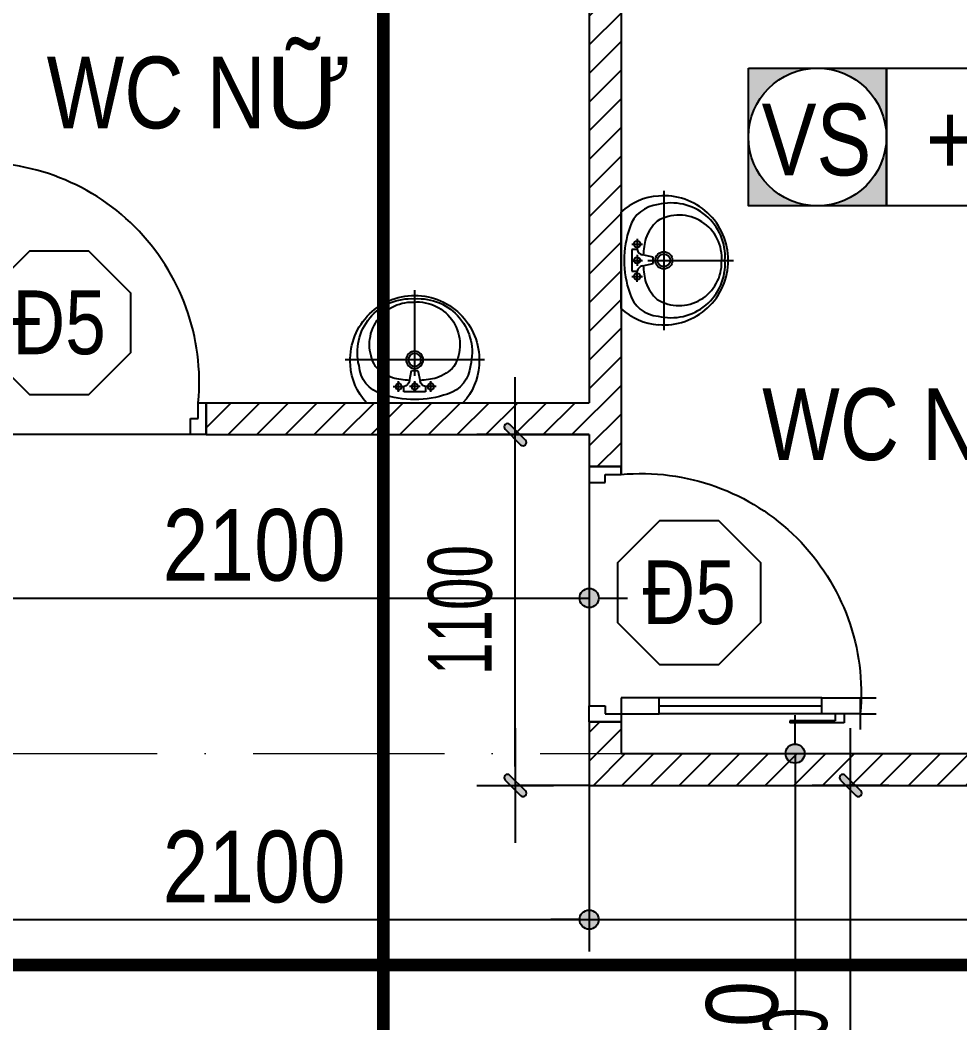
# Model space of a CAD drawing. Header units: millimetres. Extents: x 1201 to 176852, y 279 to 65351.
# Drawn here: x 6345 to 9292, y 17703 to 20847 of the extents above; entities that cross this region are included whole.
import ezdxf
from ezdxf.enums import TextEntityAlignment as Align

# ---------------------------------------------------------------- set-up
doc = ezdxf.new("R2010")
doc.units = ezdxf.units.MM
doc.linetypes.add('ACAD_ISO10W100', pattern=[18, 12, -3, 0, -3])
doc.linetypes.add('DASHED2', pattern=[0.375, 0.25, -0.125])
for name, color, linetype in [('009', 251, 'Continuous'), ('daucat', 220, 'Continuous'), ('DIM', 1, 'Continuous'), ('DOOR', 20, 'Continuous'), ('HACTH', 8, 'Continuous'), ('TAGS', 60, 'Continuous'), ('TEXT', 7, 'Continuous'), ('TUONG', 131, 'Continuous'), ('vat dung', 44, 'Continuous')]:
    doc.layers.add(name, color=color, linetype=linetype)
doc.layers.add('TRUC', color=24, linetype='Continuous', lineweight=0)
doc.styles.add('1', font='', dxfattribs={"height": 250})
doc.styles.add('HEL-CONDENSE', font='')
doc.styles.add('KICHTHUOC', font='', dxfattribs={"width": 0.8})
doc.styles.add('VNI-HELVE-CONDENSEN', font='')
doc.styles.get('1').set_extended_font_data('VNI-Helve-Condense')
doc.styles.get('HEL-CONDENSE').set_extended_font_data('VNI-Helve-Condense')
doc.styles.get('KICHTHUOC').set_extended_font_data('VNI-Helve-Condense')
doc.styles.get('VNI-HELVE-CONDENSEN').set_extended_font_data('VNI-Helve-Condense')
doc.dimstyles.new('1-100', dxfattribs={"dimtxt": 200, "dimasz": 60, "dimexe": 0, "dimexo": 0, "dimgap": 70, "dimtad": 1, "dimtoh": 1, "dimdec": 0, "dimzin": 9, "dimdsep": 46, "dimtxsty": 'KICHTHUOC', "dimblk": 'KTHUOC', "dimcen": 15, "dimdle": 150, "dimclrd": 256, "dimclre": 256, "dimclrt": 7, "dimadec": 0, "dimazin": 0, "dimtfac": 1, "dimtdec": 0, "dimtix": 1, "dimtmove": 2, "dimatfit": 3, "dimfxl": 1, "dimtolj": 1, "dimtzin": 1, "dimarcsym": 0})
doc.dimstyles.new('D100', dxfattribs={"dimtxt": 225, "dimasz": 1.2, "dimexe": 100, "dimexo": 0, "dimgap": 50, "dimtad": 1, "dimdec": 0, "dimzin": 13, "dimdsep": 46, "dimtxsty": 'HEL-CONDENSE', "dimblk": 'D50', "dimcen": 0, "dimclrd": 1, "dimclre": 1, "dimclrt": 7, "dimadec": 0, "dimazin": 0, "dimtfac": 1, "dimtdec": 0, "dimtmove": 0, "dimatfit": 3, "dimldrblk": 'D50', "dimfxl": 1, "dimtolj": 1, "dimtzin": 13, "dimarcsym": 0})

# ---------------------------------------------------------------- blocks, each defined once
blk = doc.blocks.new('D50')
at = {"layer": 'DIM'}
blk.add_hatch(color=256, dxfattribs=at).paths.add_polyline_path([(25, 0, 1), (-25, 0, 1)])
blk.add_line((25, 0), (100, 0), dxfattribs=at)
blk.add_circle((0, 0), 25, dxfattribs=at)
blk = doc.blocks.new('*D104')
at = {"layer": 'DEFPOINTS', "color": 0, "transparency": 16777216}
for p in [(8412, 18547.7), (8412, 16547.7), (8774.7, 16547.7)]:
    blk.add_point(p, dxfattribs=at)
at = {"layer": 'DIM', "color": 1, "lineweight": -2, "transparency": 16777216}
for p, q in [((8412, 18547.7), (8874.7, 18547.7)), ((8774.7, 18546.5), (8774.7, 16548.9)), ((8412, 16547.7), (8874.7, 16547.7))]:
    blk.add_line(p, q, dxfattribs=at)
at = {"layer": 'DIM', "color": 1, "lineweight": -2, "transparency": 16777216, "xscale": 1.199999999999999, "yscale": 1.199999999999999, "zscale": 1.199999999999999}
for p, rotation in [((8774.7, 18547.7), 90), ((8774.7, 16547.7), 270)]:
    blk.add_blockref('D50', p, dxfattribs=dict(at, rotation=rotation))
at = {"layer": 'DIM', "color": 7, "transparency": 16777216, "insert": (8609.8, 17547.7), "char_height": 225, "attachment_point": 5, "rotation": 90, "style": 'HEL-CONDENSE'}
blk.add_mtext('\\A1;2000', dxfattribs=at)
blk = doc.blocks.new('A$C24795F3F')
at = {"layer": 'DOOR'}
for p, q in [((25, 850), (25, 900)), ((75, 850), (75, 900)), ((25, 850), (-25, 850)), ((75, 850), (25, 850)), ((25, 850), (25, 730)), ((75, 730), (75, 850)), ((25, 799.1), (-3.3, 799.1)), ((-3.3, 799.1), (-3.3, 629.5)), ((25, 799.1), (25, 770.9)), ((25, 770.9), (2.4, 770.9)), ((2.4, 770.9), (2.4, 629.5)), ((25, 752.9), (25, 220)), ((25, 730), (75, 730)), ((75, 730), (75, 220)), ((2.4, 629.5), (-3.3, 629.5)), ((25, 220), (75, 220)), ((25, 100), (25, 220)), ((75, 220), (75, 100)), ((25, 100), (0, 100)), ((0, 100), (0, 0)), ((75, 100), (25, 100)), ((25, 50), (25, 100)), ((775, 50), (775, 100)), ((775, 100), (800, 100)), ((800, 100), (800, 0)), ((50, 50), (25, 50)), ((50, 0), (50, 50)), ((750, 0), (750, 50)), ((750, 50), (775, 50)), ((0, 0), (50, 0)), ((800, 0), (750, 0))]:
    blk.add_line(p, q, dxfattribs=at)
at = {"layer": 'DOOR', "color": 8}
blk.add_line((50, 220), (50, 730), dxfattribs=at)
blk.add_arc((88.6, 163.6), 689.3, 354.7053, 95.2947, dxfattribs=at)
blk = doc.blocks.new('A$C20DD2EF5')
at = {"layer": 'vat dung'}
for p, q in [((211.6, 265.4), (-166.4, 265.4)), ((-61.4, 202.4), (-19.4, 202.4)), ((-40.4, 223.4), (-40.4, 181.4)), ((-19.4, 202.4), (-19.4, 223.4)), ((-19.4, 223.4), (64.6, 223.4)), ((1.6, 202.4), (43.6, 202.4)), ((22.6, 223.4), (22.6, 181.4)), ((64.6, 223.4), (64.6, 202.4)), ((106.5, 202.4), (64.6, 202.4)), ((85.6, 223.4), (85.6, 181.4)), ((10, 139.4), (1.6, 181.4)), ((22.6, 160.4), (22.6, -175.6)), ((43.6, 181.4), (35.2, 139.4)), ((35.2, 139.4), (10, 139.4)), ((-250.4, 97.4), (295.6, 97.4))]:
    blk.add_line(p, q, dxfattribs=at)
at = {"layer": 'vat dung', "extrusion": (0, 0, -1)}
for centre, major_axis, start_param, end_param in [((7.9, 103.7), (0.1, 237.8), -1.50917, -0.823122), ((22.6, -144.1), (0, 396.9), -0.329879, 0.329746), ((37.3, 103.7), (-0.1, 237.8), 0.823103, 1.509151), ((-67.7, 108.7), (0, 128.6), -1.484237, -0.303174), ((-40.4, 202.4), (8.91, 8.91), 0.785398, 7.068583), ((-26, 174.9), (20, 20), -0.552303, 0.552303), ((22.6, 202.4), (-8.91, 8.91), 2.356194490192184, 8.639379797371769), ((74.1, 171.8), (-22.7, 22.7), 5.801665, 6.764705), ((85.6, 202.4), (8.91, 8.91), 0.785398, 7.068583), ((118.6, 113.4), (0.2, 122.4), 0.266585, 1.518076), ((0, 0), (127.4, 127.4), 4.682819, 5.134941), ((22.6, -182.7), (-255.7, 255.7), 0.543834, 0.728979), ((22.6, -182.7), (255.7, 255.7), -0.728979, -0.543834), ((45.1, 0), (127.4, 127.4), -0.422552, 0.02957), ((21.2, 97), (0, 251.5), 3.136126, 4.797769), ((8.4, 68.2), (0, 210.6), 3.074642, 4.960285), ((13, 38.2), (0, 167.6), 3.055003, 5.246977), ((22.6, 97.4), (23.8, 23.8), 0.785398, 7.068583), ((22.6, 97.4), (-17.8, 17.8), 2.356194490192299, 8.639379797371884), ((36.7, 68.2), (0, 210.6), 1.323748, 3.208662), ((23.9, 97), (0, 251.5), 1.485485, 3.147128), ((32.7, 38.2), (0, 167), 1.033776, 3.172765)]:
    blk.add_ellipse(centre, major_axis=major_axis, ratio=1, start_param=start_param, end_param=end_param, dxfattribs=at)
blk = doc.blocks.new('A$C4EB403F5')
at = {"layer": 'TAGS', "linetype": 'Continuous', "ltscale": 20}
h = blk.add_hatch(color=256, dxfattribs=at)
h.paths.add_polyline_path([(480, 480), (240, 480, -0.414214), (480, 240)])
h.paths.add_polyline_path([(480, 240, -0.414214), (240, 0), (480, 0)])
h.paths.add_polyline_path([(0, 240), (0, 0), (240, 0, -0.414214)])
h.paths.add_polyline_path([(240, 480), (0, 480), (0, 240, -0.414214)])
at = {"layer": 'TAGS'}
for points in [[(0, 480), (480, 480), (480, 0), (0, 0)], [(480, 480), (1600, 480), (1600, 0), (480, 0)]]:
    blk.add_lwpolyline(points, close=True, dxfattribs=at)
at = {"layer": 'TAGS', "linetype": 'Continuous', "ltscale": 20}
blk.add_circle((240, 240), 240, dxfattribs=at)
at = {"layer": 'TAGS', "style": 'VNI-HELVE-CONDENSEN'}
blk.add_attdef('SN', text='', height=250, dxfattribs=at).set_placement((236.6, 231.5), align=Align.MIDDLE)
blk.add_attdef('±0.000', text='', height=250, dxfattribs=at).set_placement((1060, 233.5), align=Align.MIDDLE_CENTER)
blk = doc.blocks.new('KH-CUADI')
at = {"layer": 'TAGS'}
blk.add_lwpolyline([(-124.3, 300), (-300, 124.3), (-300, -124.3), (-124.3, -300), (124.3, -300), (300, -124.3), (300, 124.3), (124.3, 300)], close=True, dxfattribs=at)
at = {"layer": 'TAGS', "style": 'VNI-HELVE-CONDENSEN'}
blk.add_attdef('D', text='', height=300, dxfattribs=at).set_placement((0, 0), align=Align.MIDDLE)
blk = doc.blocks.new('*D529')
at = {"layer": 'DEFPOINTS', "color": 0, "linetype": 'Continuous', "transparency": 16777216}
for p in [(6029.1, 18447.7), (8129.1, 18447.7), (8129.1, 18027.2)]:
    blk.add_point(p, dxfattribs=at)
at = {"layer": 'DIM', "color": 1, "linetype": 'Continuous', "lineweight": -2, "transparency": 16777216}
for p, q in [((6029.1, 18447.7), (6029.1, 17927.2)), ((8129.1, 18447.7), (8129.1, 17927.2)), ((6030.3, 18027.2), (8127.9, 18027.2))]:
    blk.add_line(p, q, dxfattribs=at)
at = {"layer": 'DIM', "color": 1, "linetype": 'Continuous', "lineweight": -2, "transparency": 16777216, "xscale": 1.199999999999999, "yscale": 1.199999999999999, "zscale": 1.199999999999999, "rotation": 180}
blk.add_blockref('D50', (6029.1, 18027.2), dxfattribs=at)
at = {"layer": 'DIM', "color": 1, "linetype": 'Continuous', "lineweight": -2, "transparency": 16777216, "xscale": 1.199999999999999, "yscale": 1.199999999999999, "zscale": 1.199999999999999}
blk.add_blockref('D50', (8129.1, 18027.2), dxfattribs=at)
at = {"layer": 'DIM', "color": 7, "linetype": 'Continuous', "transparency": 16777216, "insert": (7079.1, 18192.1), "char_height": 225, "attachment_point": 5, "style": 'HEL-CONDENSE'}
blk.add_mtext('\\A1;2100', dxfattribs=at)
blk = doc.blocks.new('*D530')
at = {"layer": 'DEFPOINTS', "color": 0, "linetype": 'Continuous', "transparency": 16777216}
for p in [(8129.1, 18447.7), (11929.1, 18447.7), (11929.1, 18027.2)]:
    blk.add_point(p, dxfattribs=at)
at = {"layer": 'DIM', "color": 1, "linetype": 'Continuous', "lineweight": -2, "transparency": 16777216}
for p, q in [((8129.1, 18447.7), (8129.1, 17927.2)), ((11929.1, 18447.7), (11929.1, 17927.2)), ((8130.3, 18027.2), (11927.9, 18027.2))]:
    blk.add_line(p, q, dxfattribs=at)
at = {"layer": 'DIM', "color": 1, "linetype": 'Continuous', "lineweight": -2, "transparency": 16777216, "xscale": 1.199999999999999, "yscale": 1.199999999999999, "zscale": 1.199999999999999, "rotation": 180}
blk.add_blockref('D50', (8129.1, 18027.2), dxfattribs=at)
at = {"layer": 'DIM', "color": 1, "linetype": 'Continuous', "lineweight": -2, "transparency": 16777216, "xscale": 1.199999999999999, "yscale": 1.199999999999999, "zscale": 1.199999999999999}
blk.add_blockref('D50', (11929.1, 18027.2), dxfattribs=at)
at = {"layer": 'DIM', "color": 7, "linetype": 'Continuous', "transparency": 16777216, "insert": (10029.1, 18192.1), "char_height": 225, "attachment_point": 5, "style": 'HEL-CONDENSE'}
blk.add_mtext('\\A1;3800', dxfattribs=at)
blk = doc.blocks.new('*D584')
at = {"layer": 'DEFPOINTS', "color": 0, "transparency": 16777216}
for p in [(6029.1, 19547.7), (8129.1, 19547.7), (8129.1, 19035.4)]:
    blk.add_point(p, dxfattribs=at)
at = {"layer": 'DIM', "color": 1, "lineweight": -2, "transparency": 16777216}
for p, q in [((6029.1, 19547.7), (6029.1, 18935.4)), ((8129.1, 19547.7), (8129.1, 18935.4)), ((6030.3, 19035.4), (8127.9, 19035.4))]:
    blk.add_line(p, q, dxfattribs=at)
at = {"layer": 'DIM', "color": 1, "lineweight": -2, "transparency": 16777216, "xscale": 1.199999999999999, "yscale": 1.199999999999999, "zscale": 1.199999999999999, "rotation": 180}
blk.add_blockref('D50', (6029.1, 19035.4), dxfattribs=at)
at = {"layer": 'DIM', "color": 1, "lineweight": -2, "transparency": 16777216, "xscale": 1.199999999999999, "yscale": 1.199999999999999, "zscale": 1.199999999999999}
blk.add_blockref('D50', (8129.1, 19035.4), dxfattribs=at)
at = {"layer": 'DIM', "color": 7, "transparency": 16777216, "insert": (7079.1, 19200.3), "char_height": 225, "attachment_point": 5, "style": 'HEL-CONDENSE'}
blk.add_mtext('\\A1;2100', dxfattribs=at)
blk = doc.blocks.new('KTHUOC')
at = {"ltscale": 50}
h = blk.add_hatch(color=256, dxfattribs=at)
edge = h.paths.add_edge_path()
edge.add_line((0.283, 0.53), (-0.53, -0.283))
edge.add_arc((-0.407, -0.407), 0.175, 135, 225)
edge.add_arc((-0.407, -0.407), 0.175, 225, 315)
edge.add_line((-0.283, -0.53), (0.53, 0.283))
edge.add_arc((0.407, 0.407), 0.175, 315, 405)
edge.add_arc((0.407, 0.407), 0.175, 45, 135)
for p, q in [((0, -2), (0, 2)), ((-3, 0), (3, 0))]:
    blk.add_line(p, q)
blk.add_lwpolyline([(0.283, 0.53), (-0.53, -0.283, 0.414214), (-0.53, -0.53), (-0.53, -0.53, 0.414214), (-0.283, -0.53), (0.53, 0.283, 0.414214), (0.53, 0.53), (0.53, 0.53, 0.414214)], format="xyb", close=True)
blk = doc.blocks.new('*D593')
at = {"layer": '009', "lineweight": -2, "transparency": 16777216}
for p, q in [((8858.2, 18447.7), (8948.7, 18447.7)), ((8948.7, 16707.7), (8948.7, 18387.7)), ((8858.2, 16647.7), (8948.7, 16647.7))]:
    blk.add_line(p, q, dxfattribs=at)
at = {"layer": 'DEFPOINTS', "color": 0, "transparency": 16777216}
for p in [(8858.2, 18447.7), (8948.7, 18447.7), (8858.2, 16647.7)]:
    blk.add_point(p, dxfattribs=at)
at = {"layer": '009', "lineweight": -2, "transparency": 16777216, "xscale": 60, "yscale": 60, "zscale": 60}
for p, rotation in [((8948.7, 18447.7), 90), ((8948.7, 16647.7), 270)]:
    blk.add_blockref('KTHUOC', p, dxfattribs=dict(at, rotation=rotation))
at = {"layer": '009', "color": 7, "transparency": 16777216, "insert": (8776.6, 17547.7), "char_height": 200, "attachment_point": 5, "rotation": 90, "style": 'KICHTHUOC'}
blk.add_mtext('\\A1;1800', dxfattribs=at)
blk = doc.blocks.new('*D594')
at = {"layer": '009', "lineweight": -2, "transparency": 16777216}
for p, q in [((8129.1, 19547.7), (7897.5, 19547.7)), ((7897.5, 18507.7), (7897.5, 19487.7)), ((8129.1, 18447.7), (7897.5, 18447.7))]:
    blk.add_line(p, q, dxfattribs=at)
at = {"layer": 'DEFPOINTS', "color": 0, "transparency": 16777216}
for p in [(7897.5, 19547.7), (8129.1, 19547.7), (8129.1, 18447.7)]:
    blk.add_point(p, dxfattribs=at)
at = {"layer": '009', "lineweight": -2, "transparency": 16777216, "xscale": 60, "yscale": 60, "zscale": 60}
for p, rotation in [((7897.5, 19547.7), 90), ((7897.5, 18447.7), 270)]:
    blk.add_blockref('KTHUOC', p, dxfattribs=dict(at, rotation=rotation))
at = {"layer": '009', "color": 7, "transparency": 16777216, "insert": (7725.3, 18997.7), "char_height": 200, "attachment_point": 5, "rotation": 90, "style": 'KICHTHUOC'}
blk.add_mtext('\\A1;1100', dxfattribs=at)

msp = doc.modelspace()

# ---------------------------------------------------------------- hatches: boundary and pattern name
at = {"layer": '009'}
h = msp.add_hatch(dxfattribs=at)
h.set_pattern_fill('ANSI31', color=256, scale=20, style=0)
h.set_pattern_definition([(45, (-1293072.07, -361212.86), (-44.9012806, 44.9012806), [])])
h.paths.add_polyline_path([(6329.078, 22897.694), (5579.078, 22897.694), (5579.078, 22297.694), (5829.078, 22297.694), (5829.078, 20847.694), (6029.078, 20847.694), (6029.078, 20947.694), (6229.078, 20947.694), (6229.078, 21035.194), (6229.078, 21047.694), (6029.078, 21047.694), (6029.078, 22197.694), (6329.078, 22197.694), (6329.078, 22547.694)])
h.paths.add_polyline_path([(5679.078, 22797.694), (6229.078, 22797.694), (6229.078, 22647.694), (6029.078, 22647.694), (6029.078, 22447.694), (6229.078, 22447.694), (6229.078, 22297.694), (6029.078, 22297.694), (6029.078, 22447.694), (5829.078, 22447.694), (5829.078, 22422.694), (5829.078, 22397.694), (5679.078, 22397.694)], flags=16)
h.paths.add_polyline_path([(6029.078, 19547.694), (6129.078, 19547.694), (6129.078, 19647.694), (6029.078, 19647.694), (6029.078, 20247.694), (5829.078, 20247.694), (5829.078, 18847.694), (5579.078, 18847.694), (5579.078, 18247.694), (5829.078, 18247.694), (6029.078, 18247.694), (6029.078, 18447.694), (5829.078, 18447.694), (5829.078, 18347.694), (5679.078, 18347.694), (5679.078, 18747.694), (5829.078, 18747.694), (5829.078, 18647.694), (6029.078, 18647.694), (6029.078, 18847.694)])
h.paths.add_polyline_path([(8229.078, 20947.694), (8429.078, 20947.694), (8429.078, 21035.194), (8429.078, 21047.694), (8229.078, 21047.694), (8229.078, 22447.694), (8454.078, 22447.694), (9229.078, 22447.694), (9229.078, 21047.694), (9129.078, 21047.694), (9129.078, 20947.694), (9429.078, 20947.694), (9429.078, 21035.194), (9429.078, 21047.694), (9329.078, 21047.694), (9329.078, 22447.694), (9529.078, 22447.694), (9529.078, 22647.694), (9279.078, 22647.694), (9279.078, 22847.694), (8679.078, 22847.694), (8679.078, 22647.694), (7929.078, 22647.694), (7929.078, 22547.694), (7929.078, 22447.694), (8129.078, 22447.694), (8129.078, 21047.694), (7929.078, 21047.694), (7929.078, 20947.694), (8129.078, 20947.694), (8129.078, 19647.694), (6929.078, 19647.694), (6929.078, 19547.694), (8129.078, 19547.694), (8129.078, 19447.694), (8229.078, 19447.694)])
h.paths.add_polyline_path([(8779.078, 22647.694), (8779.078, 22747.694), (9179.078, 22747.694), (9179.078, 22647.694), (9079.078, 22647.694)], flags=17)
h.paths.add_polyline_path([(11829.078, 22647.694), (11729.078, 22647.694), (11729.078, 22747.694), (12129.078, 22747.694), (12129.078, 22647.694), (12029.078, 22647.694), (12029.078, 22447.694), (12729.078, 22447.694), (12729.078, 22647.694), (12229.078, 22647.694), (12229.078, 22847.694), (11629.078, 22847.694), (11629.078, 22647.694), (10129.078, 22647.694), (10129.078, 22547.694), (10129.078, 22447.694), (10329.078, 22447.694), (10329.078, 21047.694), (10129.078, 21047.694), (10129.078, 20947.694), (10329.078, 20947.694), (10329.078, 18547.694), (8229.078, 18547.694), (8229.078, 18647.694), (8129.078, 18647.694), (8129.078, 18447.694), (10329.078, 18447.694), (11829.078, 18447.694), (11829.078, 18547.694), (10429.078, 18547.694), (10429.078, 22447.694), (11829.078, 22447.694)])
h.paths.add_polyline_path([(13429.078, 18547.694), (12029.078, 18547.694), (12029.078, 18447.694), (13429.078, 18447.694)])
h.paths.add_polyline_path([(14829.078, 22647.694), (14729.078, 22647.694), (14729.078, 22747.694), (15129.078, 22747.694), (15129.078, 22647.694), (15029.078, 22647.694), (15029.078, 22447.694), (15729.078, 22447.694), (15729.078, 22647.694), (15229.078, 22647.694), (15229.078, 22847.694), (14629.078, 22847.694), (14629.078, 22647.694), (14129.078, 22647.694), (14129.078, 22447.694), (14829.078, 22447.694)])

# ---------------------------------------------------------------- linework, layer by layer
at = {"layer": 'daucat', "linetype": 'DASHED2', "ltscale": 2000, "const_width": 40}
for points in [[(7484.193, 24619.951), (7484.193, 1790.788)], [(1354.386, 17884.705), (41200.245, 17884.705)]]:
    msp.add_lwpolyline(points, dxfattribs=at)
at = {"layer": 'DOOR'}
for p, q in [((6879.078, 19547.694), (6179.078, 19547.694)), ((8129.078, 19397.694), (8129.078, 18697.694))]:
    msp.add_line(p, q, dxfattribs=at)
at = {"layer": 'TRUC', "linetype": 'ACAD_ISO10W100', "ltscale": 50}
msp.add_lwpolyline([(3475.094, 18547.694), (41245.405, 18547.694)], dxfattribs=at)
msp.add_lwpolyline([(3475.094, 18547.694), (41245.405, 18547.694)], dxfattribs=at)
at = {"layer": 'TUONG'}
for p, q in [((6929.078, 19647.694), (8129.078, 19647.694)), ((6929.078, 19547.694), (8129.078, 19547.694))]:
    msp.add_line(p, q, dxfattribs=at)
for points in [[(8129.078, 20947.694), (8129.078, 19647.694)], [(8229.078, 20947.694), (8229.078, 19422.694)], [(6929.078, 19547.694), (6929.078, 19647.694)], [(8129.078, 19547.694), (8129.078, 19422.694)], [(8129.078, 19447.694), (8229.078, 19447.694)], [(8129.078, 18647.694), (8129.078, 18447.694), (10329.078, 18447.694)], [(8129.078, 18647.694), (8229.078, 18647.694)], [(8129.078, 18647.694), (8229.078, 18647.694)], [(8229.078, 18647.694), (8229.078, 18547.694), (10329.078, 18547.694)]]:
    msp.add_lwpolyline(points, dxfattribs=at)

# ---------------------------------------------------------------- block references
at = {"layer": 'DOOR'}
msp.add_blockref('A$C24795F3F', (6129.078, 19547.694), dxfattribs=at)
at = {"layer": 'DOOR', "xscale": -1, "rotation": 270}
msp.add_blockref('A$C24795F3F', (8129.078, 18647.694), dxfattribs=at)
at = {"layer": 'HACTH', "yscale": 0.8000000000465661, "zscale": 0.8}
for p, xscale, rotation in [((8441.414, 20111.985), -0.8000000000465661, 90), ((7600.491, 19860.03), 0.8000000000465661, 180)]:
    msp.add_blockref('A$C20DD2EF5', p, dxfattribs=dict(at, xscale=xscale, rotation=rotation))
at = {"layer": 'TAGS', "linetype": 'Continuous', "ltscale": 20, "xscale": 0.8999999999068677, "yscale": 0.9000000000232831, "zscale": 0.9}
msp.add_blockref('A$C4EB403F5', (8628.923, 20264.45), dxfattribs=at).add_auto_attribs({'±0.000': '+2,820', 'SN': 'VS'})
at = {"layer": 'TAGS', "linetype": 'Continuous'}
ref = msp.add_blockref('KH-CUADI', (6467.775, 19898.199), dxfattribs=dict(at, xscale=0.75, yscale=0.75, zscale=0.75, rotation=180))
ref.add_attrib('D', 'Ñ5', dxfattribs={"color": 7, "height": 200, "style": 'VNI-HELVE-CONDENSEN'}).set_placement((6467.775, 19898.199), align=Align.MIDDLE)
ref = msp.add_blockref('KH-CUADI', (8442.656, 19052.124), dxfattribs=dict(at, xscale=0.75, yscale=0.75, zscale=0.75, rotation=180))
ref.add_attrib('D', 'Ñ5', dxfattribs={"color": 7, "height": 200, "style": 'VNI-HELVE-CONDENSEN'}).set_placement((8442.656, 19052.124), align=Align.MIDDLE)

# ---------------------------------------------------------------- texts
at = {"layer": 'TEXT', "char_height": 225, "attachment_point": 2, "style": '1'}
for s, insert in [('WC N{\\fArial|b0|i0|c0|p34;Ữ} ', (6906.325, 20732.563)), ('WC NAM', (9208.369, 19692.699))]:
    msp.add_mtext(s, dxfattribs=dict(at, insert=insert))

# ---------------------------------------------------------------- dimensions: what is measured, and where the dimension line sits
at = {"layer": '009'}
for base, p1, p2, picture, middle in [((7897.478, 19547.694), (8129.078, 18447.694), (8129.078, 19547.694), '*D594', (7725.344, 18997.694)), ((8948.73, 18447.694), (8858.216, 16647.694), (8858.216, 18447.694), '*D593', (8776.597, 17547.694))]:
    dim = msp.add_linear_dim(base=base, p1=p1, p2=p2, angle=90, dimstyle='1-100', dxfattribs=at)
    dim.commit()
    dim.dimension.update_dxf_attribs({"geometry": picture, "text_midpoint": middle})
at = {"layer": 'DIM'}
dim = msp.add_linear_dim(base=(8129.078, 19035.414), p1=(6029.078, 19547.694), p2=(8129.078, 19547.694), dimstyle='D100', override={"dimtmove": 1}, dxfattribs=at)
dim.commit()
dim.dimension.update_dxf_attribs({"geometry": '*D584', "text_midpoint": (7079.078, 19200.314)})
dim = msp.add_linear_dim(base=(8774.682, 16547.694), p1=(8412.033, 18547.694), p2=(8412.033, 16547.694), angle=90, dimstyle='D100', override={"dimtmove": 1}, dxfattribs=at)
dim.commit()
dim.dimension.update_dxf_attribs({"geometry": '*D104', "text_midpoint": (8609.782, 17547.694)})
at = {"layer": 'DIM', "linetype": 'Continuous'}
dim = msp.add_linear_dim(base=(8129.078, 18027.164), p1=(6029.078, 18447.694), p2=(8129.078, 18447.694), dimstyle='D100', dxfattribs=at)
dim.commit()
dim.dimension.update_dxf_attribs({"geometry": '*D529', "text_midpoint": (7079.078, 18192.064)})
dim = msp.add_linear_dim(base=(11929.078, 18027.164), p1=(8129.078, 18447.694), p2=(11929.078, 18447.694), dimstyle='D100', override={"dimtmove": 1}, dxfattribs=at)
dim.commit()
dim.dimension.update_dxf_attribs({"geometry": '*D530', "text_midpoint": (10029.078, 18192.064)})

doc.saveas('drawing.dxf')
